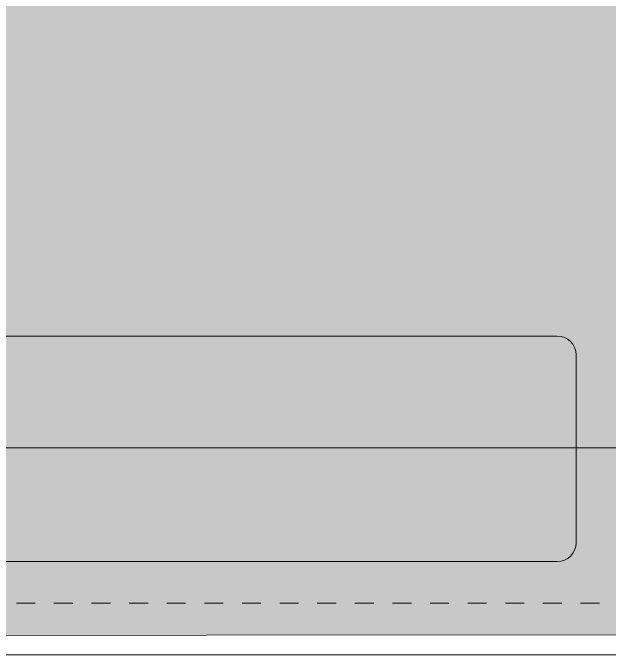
# Model space of a CAD drawing. Header units: metres. Extents: x 349703 to 349913, y 9282546 to 9282694.
# Drawn here: x 349803.281 to 349806.451, y 9282620.659 to 9282624.087 of the extents above; entities that cross this region are included whole.
import ezdxf

# ---------------------------------------------------------------- set-up
doc = ezdxf.new("R2010")
doc.units = ezdxf.units.M
doc.header["$LTSCALE"] = 0.25
doc.linetypes.add('HIDDEN', pattern=[0.375, 0.25, -0.125])
for name, color, linetype, lineweight in [('AREA-VERDE', 3, 'CONTINUOUS', 9), ('ARQ-FONDO', 253, 'CONTINUOUS', 9), ('TRAZO', 2, 'Continuous', 13)]:
    doc.layers.add(name, color=color, linetype=linetype, lineweight=lineweight)

# ---------------------------------------------------------------- blocks, each defined once
blk = doc.blocks.new('VESTIDORS')
at = {"layer": 'ARQ-FONDO', "linetype": 'HIDDEN', "ltscale": 0.7, "elevation": 20.5486}
blk.add_lwpolyline([(349874.5621, 9282583.8475), (349874.5621, 9282569.0681), (349865.7321, 9282569.0681), (349865.7321, 9282583.8475)], close=True, dxfattribs=at)
blk = doc.blocks.new('*U947')
at = {"layer": 'TRAZO', "color": 18, "true_color": 0x000000}
for p, q in [((2840.653, 1649.9329), (2845.1257, 1649.9329)), ((2845.2257, 1649.8329), (2845.2257, 1648.8329)), ((2840.653, 1648.7329), (2845.1257, 1648.7329))]:
    blk.add_line(p, q, dxfattribs=at)
for centre, start, end in [((2845.1257, 1649.8329), 0, 90), ((2845.1257, 1648.8329), 270, 0)]:
    blk.add_arc(centre, 0.1, start, end, dxfattribs=at)

msp = doc.modelspace()

# ---------------------------------------------------------------- hatches: boundary and pattern name
at = {"layer": 'AREA-VERDE', "lineweight": 0, "true_color": 0xc4e4b2, "transparency": 33554687}
h = msp.add_hatch(color=3, dxfattribs=at)
h.dxf.hatch_style = 1
h.paths.add_polyline_path([(349810.3413, 9282626.7246), (349798.276, 9282626.717), (349798.276, 9282620.7718), (349810.3413, 9282620.7795)])
h.paths.add_polyline_path([(349799.276, 9282625.717), (349809.6931, 9282625.717), (349809.6931, 9282621.7718), (349799.276, 9282621.7718)], flags=16)
at = {"layer": 'AREA-VERDE', "lineweight": 0, "true_color": 0xc4e4b2, "transparency": 33554610}
h = msp.add_hatch(color=3, dxfattribs=at)
h.dxf.hatch_style = 1
h.paths.add_polyline_path([(349809.6931, 9282625.717), (349799.276, 9282625.717), (349799.276, 9282621.7718), (349809.6931, 9282621.7718)])

# ---------------------------------------------------------------- linework, layer by layer
at = {"layer": 'ARQ-FONDO'}
for points in [[(349798.176, 9282626.817), (349810.3413, 9282626.817), (349810.3413, 9282620.6718), (349798.176, 9282620.6718)], [(349798.276, 9282626.717), (349810.3413, 9282626.7246), (349810.3413, 9282620.7795), (349798.276, 9282620.7718)], [(349799.276, 9282625.717), (349809.6931, 9282625.717), (349809.6931, 9282621.7718), (349799.276, 9282621.7718)]]:
    msp.add_lwpolyline(points, close=True, dxfattribs=at)

# ---------------------------------------------------------------- block references
at = {"layer": 'ARQ-FONDO', "xscale": -1, "rotation": 180}
msp.add_blockref('*U947', (346961.0498, 9284271.1002), dxfattribs=at)
at = {"layer": 'ARQ-FONDO', "xscale": -1}
msp.add_blockref('VESTIDORS', (699674.1316, 37.0989, 705.4664), dxfattribs=at)

doc.saveas('drawing.dxf')
